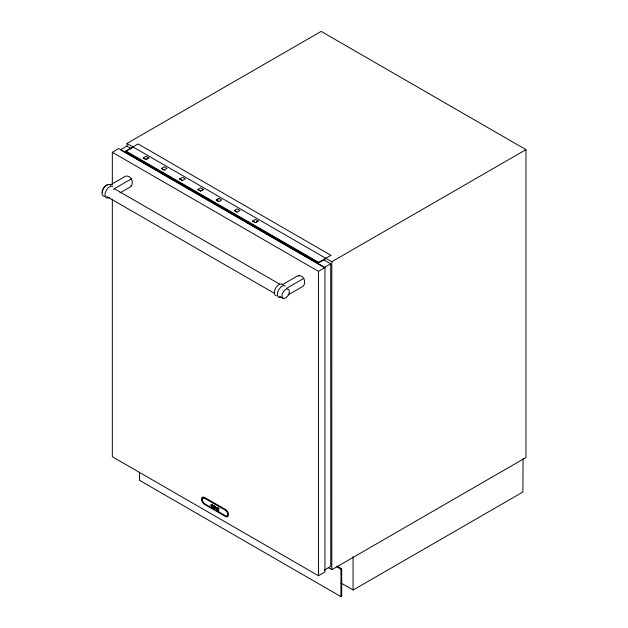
<?xml version="1.0" encoding="UTF-8"?>
<svg xmlns="http://www.w3.org/2000/svg" width="628" height="628" viewBox="0 0 628 628"><rect width="100%" height="100%" fill="white"/><g stroke="black" fill="none" stroke-linecap="round" stroke-linejoin="round"><path stroke-width="0.94" d="M330.877 255.345L318.608 262.339L318.608 262.889L325.956 258.681M341.671 568.725L340.918 569.164L340.918 596.6L341.711 596.074L341.711 568.819L337.369 566.205M328.193 567.626L332.016 569.588L525.966 457.522L525.966 149.637L321.175 31.4L127.146 143.325L126.927 146.638M119.956 192.961L130.883 186.657C134.196 182.677 131.323 175.086 125.616 176.138L110.489 184.868M341.028 583.114L353.219 589.975L522.904 492.014L523.061 458.589M330.846 255.274L138.105 143.961L125.843 150.963L125.773 151.497M112.326 184.608L112.326 152.306L118.833 148.546L324.966 267.559L324.966 571.982L318.459 575.743L112.326 456.729L112.326 199.296M126.652 151.073L128.269 150.139M129.886 149.213L133.112 147.345M143.247 157.918L146.018 156.286L148.797 157.918L146.018 159.528L143.247 157.918L146.018 159.496L148.797 157.895M113.236 189.366L131.503 178.815M161.467 168.445L164.246 166.812L167.024 168.414L164.246 170.047L161.467 168.414L164.246 170.047M179.694 178.972L182.473 177.332L185.252 178.972L182.473 180.574L179.694 178.972L182.473 180.574M197.922 189.491L200.701 187.858L203.48 189.491L200.701 191.093L197.922 189.491L200.701 191.069L203.48 189.46M218.929 198.409L216.15 199.987L218.929 201.619L221.708 199.987L218.929 198.385L216.15 200.018L218.929 201.619M234.377 210.537L237.156 208.904L239.935 210.506L237.156 212.138L234.377 210.506L237.156 212.138M252.605 221.064L255.384 219.431L258.155 221.064L255.384 222.665L252.605 221.064L255.384 222.634L258.155 221.032M282.027 284.877L297.994 275.661C303.693 274.601 306.574 282.192 303.253 286.172L288.126 294.909M127.005 143.498L331.804 261.735L525.966 149.637M286.447 288.401L303.874 278.337M324.338 267.497L330.713 263.815L323.86 259.811M112.326 152.306L318.459 271.32L324.966 267.559M139.416 472.405L139.502 480.247M131.189 148.577L126.84 146.112L120.458 149.794L156.176 170.408M324.338 570.169L330.76 566.378L330.713 263.815M213.669 505.579L214.886 506.278A1.476 0.856 60 0 1 215.341 507.149L215.388 507.33A1.625 0.942 60 0 1 215.42 507.675A1.523 0.879 60 0 1 214.894 508.46L213.795 507.903A1.539 0.887 60 0 1 213.135 506.443A1.539 0.887 60 0 1 213.685 505.595M318.608 262.889L125.843 151.623M340.918 596.6L139.447 480.287M213.944 505.956L214.705 506.451M212.091 504.818L211.66 504.692A1.107 0.644 60 0 0 211.275 505.03L211.306 505.689A1.044 0.604 60 0 0 211.565 506.207L211.981 506.623A1.939 1.123 60 0 0 212.845 506.843L212.853 507.243A2.331 1.342 60 0 1 212.076 507.016L211.565 506.592A1.492 0.864 60 0 1 211.204 506.09A1.554 0.895 60 0 1 210.961 505.407L211.016 504.653A1.554 0.895 60 0 1 211.377 504.323L212.099 504.496A2.85 1.641 60 0 1 212.821 505.132L212.829 505.501A2.112 1.217 60 0 0 212.099 504.802M125.796 151.018L318.608 262.339M157.879 171.389L324.229 267.434M130.883 185.519L131.503 185.88M114.743 188.957L279.719 284.201M106.933 196.627L274.436 293.339M279.515 296.267L282.898 298.221M336.577 566.66L340.918 569.164M225.507 516.475L204.532 504.394A4.2 2.426 60 0 1 201.557 499.244L201.564 499.095A4.2 2.426 60 0 1 204.532 497.392L225.507 509.473A4.2 2.426 60 0 1 228.474 514.622L228.451 514.772A4.2 2.426 60 0 1 225.483 516.491M215.082 507.22L215.082 507.738A1.107 0.636 60 0 1 214.611 508.076L213.944 507.691A1.107 0.636 60 0 1 213.473 506.812L213.473 506.301A1.107 0.636 60 0 1 213.944 506.011M353.069 556.738L353.069 589.998M331.804 261.735L331.804 569.62M318.459 271.32L318.459 575.743M298.975 275.504L298.975 276.226M202.216 499.543L202.192 499.66A3.242 1.868 60 0 0 204.485 503.632L225.428 515.698A3.242 1.868 60 0 0 227.697 514.387L227.721 514.269A3.242 1.868 60 0 0 225.428 510.297L204.485 498.232A3.242 1.868 60 0 0 202.192 499.558A3.242 1.868 60 0 1 204.508 498.216M204.508 503.617A3.242 1.868 60 0 1 202.216 499.653M102.388 192.168A5.212 3.007 -60 0 1 102.568 190.747M102.788 190.009A5.212 3.007 -60 0 1 104.405 187.215M105.496 186.171A5.212 3.007 -60 0 1 106.077 185.786M106.65 185.503A5.212 3.007 -60 0 1 107.215 185.339M281.101 297.389A6.563 3.792 -60 0 1 277.914 291.447A6.563 3.792 -60 0 1 285.285 285.928M276.391 295.804A6.563 3.792 -60 0 1 275.692 287.969A6.563 3.792 -60 0 1 282.828 284.657M109.633 197.451A6.563 3.792 -60 0 1 105.339 192.521A6.563 3.792 -60 0 1 112.914 186.406M104.821 196.321A6.563 3.792 -60 0 1 103.008 189.012A6.563 3.792 -60 0 1 110.457 185.134M214.611 506.443A1.107 0.636 60 0 1 214.988 507.228M217.453 507.62L216.55 509.583L215.561 506.529L216.511 508.806L217.453 507.62M218.897 508.452L217.688 507.754L217.688 510.219L218.921 510.933L217.994 510.077L217.994 509.308L218.866 509.81L217.994 508.248L218.897 508.452M286.604 297.279A5.212 3.007 -60 0 0 288.252 289.202A5.212 3.007 -60 0 0 282.09 294.673A5.212 3.007 -60 0 0 286.604 297.279"/></g></svg>
